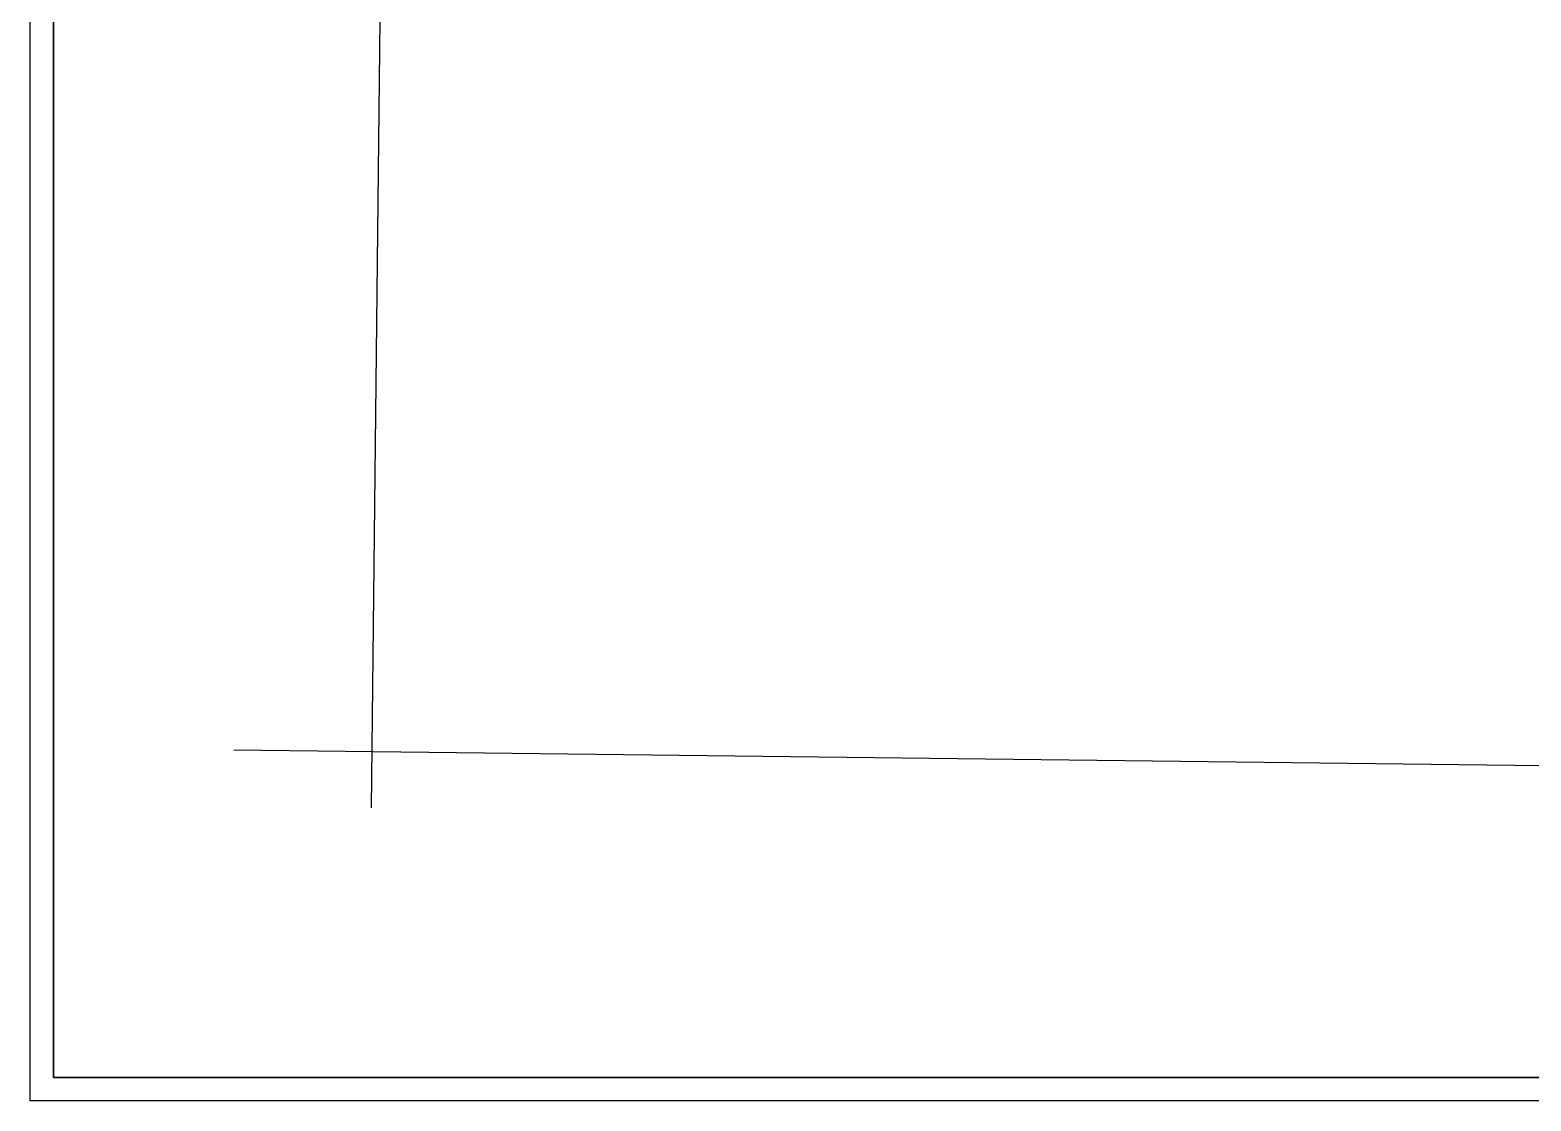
# Model space of a CAD drawing. Header units: millimetres. Extents: x -7 to 1312, y -1689 to 709.
# Drawn here: x -6.8 to 427.1, y -6.8 to 303 of the extents above; entities that cross this region are included whole.
import ezdxf

# ---------------------------------------------------------------- set-up
doc = ezdxf.new("R2010")
doc.units = ezdxf.units.MM
for name, color, linetype in [('Image', 7, 'Continuous'), ('Legend', 250, 'Continuous'), ('Line_Marking_Adusting_Sheet', 1, 'Continuous')]:
    doc.layers.add(name, color=color, linetype=linetype)
picture_1 = doc.add_image_def('image1.jpg', size_in_pixel=(14599, 11063))

msp = doc.modelspace()

# ---------------------------------------------------------------- linework, layer by layer
at = {"layer": 'Legend'}
msp.add_lwpolyline([(-6.81, 709.32), (1070.67, 709.32), (1070.67, -6.81), (-6.81, -6.81)], close=True, dxfattribs=at)
at = {"layer": 'Legend', "lineweight": 30}
msp.add_lwpolyline([(949.05, 0), (0, 0), (0, 702.5), (949.05, 702.5), (1063.86, 702.5), (1063.86, 658.98), (1063.86, 623.52), (1063.86, 605.99), (1063.86, 598.57), (1063.86, 586.41), (1063.86, 137.81), (1063.86, 76.61), (1063.86, 35.51), (1063.86, 0)], close=True, dxfattribs=at)
at = {"layer": 'Line_Marking_Adusting_Sheet'}
for points in [[(91.95, 77.99), (98, 630.36)], [(784.52, 85.89), (52.13, 94.63)]]:
    msp.add_lwpolyline(points, dxfattribs=at)

# ---------------------------------------------------------------- pictures from other files: only their frames are drawn
at = {"layer": 'Image'}
image = msp.add_image(picture_1, insert=(0, 0), size_in_units=(927.04, 702.5), dxfattribs=at)
image.dxf.flags = 7

doc.saveas('drawing.dxf')
